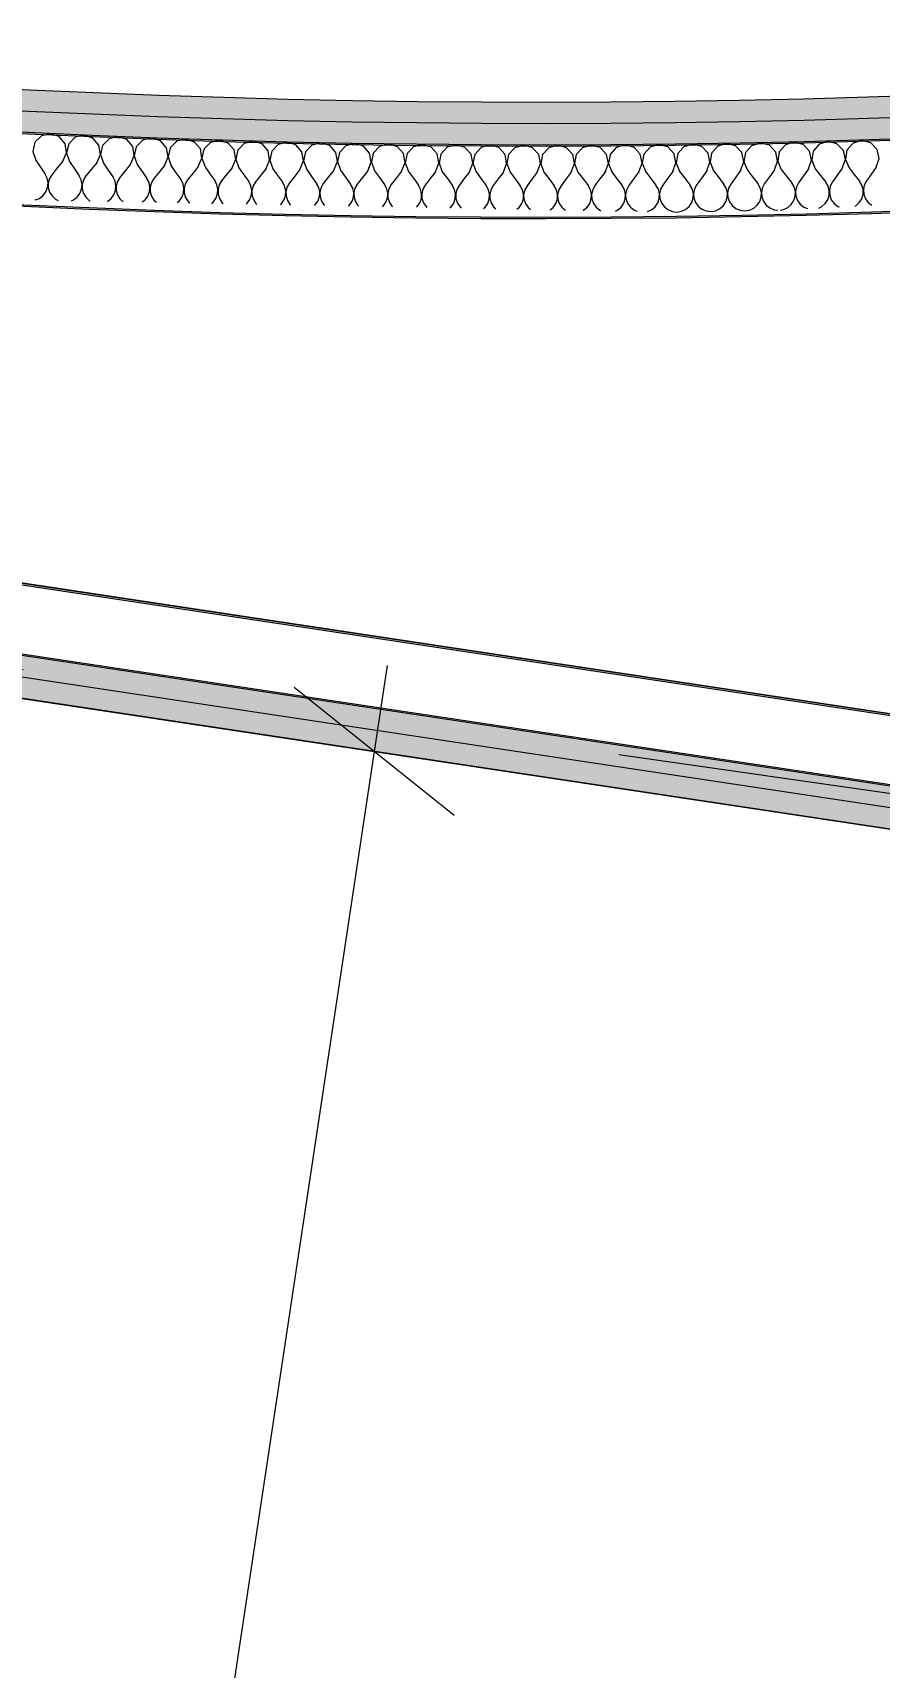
# Model space of a CAD drawing. Header units: millimetres. Extents: x -50172 to 90294, y -80883 to 956680.
# Drawn here: x -27294 to -26698, y -51943 to -50793 of the extents above; entities that cross this region are included whole.
import ezdxf

# ---------------------------------------------------------------- set-up
doc = ezdxf.new("R2010")
doc.units = ezdxf.units.MM
doc.header["$MEASUREMENT"] = 0
doc.linetypes.add('Long Dashed', pattern=[1058.333302, 634.99999, -423.333311])
for name, color, linetype in [('A-25-M_Wall_Int', 7, 'Continuous'), ('New_A-25-M_Wall_Int', 7, 'Continuous'), ('New_A-95-D_1_100', 7, 'Continuous')]:
    doc.layers.add(name, color=color, linetype=linetype)
for name, color, linetype, lineweight in [('A-25-M_Wall_Int_Pen_No__1', 7, 'Continuous', 13), ('A-25-M_Wall_Int_Pen_No__87', 8, 'Continuous', 20), ('New_A-25-M_Wall_Int_Pen_No__1', 7, 'Continuous', 13), ('New_A-25-M_Wall_Int_Pen_No__150', 7, 'Continuous', 0), ('New_A-95-D_1_100_Pen_No__1', 7, 'Continuous', 13), ('New_A-95-P_Drawing_Pen_No__1', 7, 'Continuous', 13)]:
    doc.layers.add(name, color=color, linetype=linetype, lineweight=lineweight)
for name, color, linetype, lineweight, true_color in [('A-25-M_Wall_Int_Pen_No__107', 7, 'Continuous', 15, 0xa6a6a6), ('A-25-M_Wall_Int_Pen_No__81', 7, 'Continuous', 20, 0x6a6a6a), ('New_A-25-M_Wall_Int_Pen_No__107', 7, 'Continuous', 15, 0xa6a6a6), ('New_A-25-M_Wall_Int_Pen_No__81', 7, 'Continuous', 20, 0x6a6a6a)]:
    doc.layers.add(name, color=color, linetype=linetype, lineweight=lineweight, true_color=true_color)
doc.styles.add('GENERATED_STYLE_3', font='')
doc.styles.get('GENERATED_STYLE_3').set_extended_font_data('Arial')
doc.dimstyles.new('GENERATED_STYLE__2', dxfattribs={"dimtxt": 300, "dimasz": 95, "dimexe": 0.18, "dimexo": 0, "dimgap": 0.09, "dimtad": 1, "dimdec": 0, "dimzin": 0, "dimdsep": 46, "dimtxsty": 'GENERATED_STYLE_3', "dimblk": 'ARROWHEAD_2', "dimblk1": 'ARROWHEAD_2', "dimblk2": 'ARROWHEAD_2', "dimcen": 0.09, "dimclrd": 7, "dimclre": 7, "dimclrt": 7, "dimadec": 0, "dimazin": 0, "dimtfac": 1, "dimtdec": 4, "dimtmove": 0, "dimatfit": 3, "dimfxl": 1, "dimtolj": 1, "dimtzin": 0, "dimarcsym": 0})

# ---------------------------------------------------------------- blocks, each defined once
blk = doc.blocks.new('*X416')
at = {"layer": 'New_A-25-M_Wall_Int_Pen_No__150', "linetype": 'Continuous'}
for p, q in [((-27292.6, -50869.8), (-27294.1, -50876.2)), ((-27287.9, -50865.3), (-27292.6, -50869.8)), ((-27281.6, -50863.8), (-27287.9, -50865.3)), ((-27275.4, -50865.8), (-27281.6, -50863.8)), ((-27271.3, -50870.8), (-27275.4, -50865.8)), ((-27270.4, -50877.3), (-27271.3, -50870.8)), ((-27268.8, -50870.9), (-27270.3, -50877.3)), ((-27264.2, -50866.3), (-27268.8, -50870.9)), ((-27257.8, -50864.8), (-27264.2, -50866.3)), ((-27251.7, -50866.9), (-27257.8, -50864.8)), ((-27247.5, -50871.9), (-27251.7, -50866.9)), ((-27246.5, -50878.3), (-27247.5, -50871.9)), ((-27245, -50872), (-27246.4, -50878.3)), ((-27240.4, -50867.3), (-27245, -50872)), ((-27234.1, -50865.8), (-27240.4, -50867.3)), ((-27227.9, -50867.8), (-27234.1, -50865.8)), ((-27223.7, -50872.8), (-27227.9, -50867.8)), ((-27222.7, -50879.3), (-27223.7, -50872.8)), ((-27221.2, -50872.9), (-27222.6, -50879.3)), ((-27216.6, -50868.3), (-27221.2, -50872.9)), ((-27210.3, -50866.7), (-27216.6, -50868.3)), ((-27204.1, -50868.7), (-27210.3, -50866.7)), ((-27199.9, -50873.7), (-27204.1, -50868.7)), ((-27198.9, -50880.1), (-27199.9, -50873.7)), ((-27197.4, -50873.8), (-27198.8, -50880.1)), ((-27192.8, -50869.1), (-27197.4, -50873.8)), ((-27186.5, -50867.6), (-27192.8, -50869.1)), ((-27180.3, -50869.6), (-27186.5, -50867.6)), ((-27176.1, -50874.5), (-27180.3, -50869.6)), ((-27175.1, -50880.9), (-27176.1, -50874.5)), ((-27173.6, -50874.6), (-27175, -50880.9)), ((-27169, -50869.9), (-27173.6, -50874.6)), ((-27162.7, -50868.3), (-27169, -50869.9)), ((-27156.5, -50870.3), (-27162.7, -50868.3)), ((-27152.3, -50875.2), (-27156.5, -50870.3)), ((-27145.2, -50870.6), (-27149.8, -50875.3)), ((-27138.9, -50869), (-27145.2, -50870.6)), ((-27132.7, -50871), (-27138.9, -50869)), ((-27128.5, -50875.9), (-27132.7, -50871)), ((-27121.4, -50871.3), (-27125.9, -50876)), ((-27115.1, -50869.6), (-27121.4, -50871.3)), ((-27108.9, -50871.6), (-27115.1, -50869.6)), ((-27104.6, -50876.5), (-27108.9, -50871.6)), ((-27097.6, -50871.8), (-27102.1, -50876.5)), ((-27091.3, -50870.2), (-27097.6, -50871.8)), ((-27085.1, -50872.1), (-27091.3, -50870.2)), ((-27080.8, -50877), (-27085.1, -50872.1)), ((-27073.8, -50872.3), (-27078.3, -50877)), ((-27067.5, -50870.6), (-27073.8, -50872.3)), ((-27061.3, -50872.5), (-27067.5, -50870.6)), ((-27057, -50877.4), (-27061.3, -50872.5)), ((-27050, -50872.7), (-27054.5, -50877.4)), ((-27043.8, -50871), (-27050, -50872.7)), ((-27037.5, -50872.9), (-27043.8, -50871)), ((-27033.2, -50877.8), (-27037.5, -50872.9)), ((-27026.2, -50873), (-27030.7, -50877.8)), ((-27020, -50871.3), (-27026.2, -50873)), ((-27013.7, -50873.2), (-27020, -50871.3)), ((-27009.4, -50878), (-27013.7, -50873.2)), ((-27002.4, -50873.3), (-27006.9, -50878.1)), ((-26996.2, -50871.6), (-27002.4, -50873.3)), ((-26989.9, -50873.4), (-26996.2, -50871.6)), ((-26985.6, -50878.2), (-26989.9, -50873.4)), ((-26978.6, -50873.5), (-26983, -50878.3)), ((-26972.4, -50871.7), (-26978.6, -50873.5)), ((-26966.1, -50873.5), (-26972.4, -50871.7)), ((-26961.7, -50878.4), (-26966.1, -50873.5)), ((-26954.8, -50873.6), (-26959.2, -50878.4)), ((-26948.6, -50871.8), (-26954.8, -50873.6)), ((-26942.3, -50873.6), (-26948.6, -50871.8)), ((-26937.9, -50878.4), (-26942.3, -50873.6)), ((-26931, -50873.6), (-26935.4, -50878.4)), ((-26924.8, -50871.8), (-26931, -50873.6)), ((-26918.5, -50873.6), (-26924.8, -50871.8)), ((-26914.1, -50878.4), (-26918.5, -50873.6)), ((-26907.2, -50873.6), (-26911.6, -50878.4)), ((-26901, -50871.8), (-26907.2, -50873.6)), ((-26894.7, -50873.5), (-26901, -50871.8)), ((-26890.3, -50878.3), (-26894.7, -50873.5)), ((-26883.4, -50873.4), (-26887.8, -50878.3)), ((-26877.2, -50871.6), (-26883.4, -50873.4)), ((-26870.9, -50873.4), (-26877.2, -50871.6)), ((-26866.5, -50878.1), (-26870.9, -50873.4)), ((-26859.6, -50873.2), (-26864, -50878.1)), ((-26853.4, -50871.4), (-26859.6, -50873.2)), ((-26847.1, -50873.1), (-26853.4, -50871.4)), ((-26842.7, -50877.9), (-26847.1, -50873.1)), ((-26835.8, -50873), (-26840.1, -50877.8)), ((-26829.6, -50871.1), (-26835.8, -50873)), ((-26823.3, -50872.8), (-26829.6, -50871.1)), ((-26818.8, -50877.5), (-26823.3, -50872.8)), ((-26812, -50872.6), (-26816.3, -50877.5)), ((-26805.8, -50870.7), (-26812, -50872.6)), ((-26799.5, -50872.4), (-26805.8, -50870.7)), ((-26795, -50877.1), (-26799.5, -50872.4)), ((-26788.2, -50872.2), (-26792.5, -50877.1)), ((-26782, -50870.3), (-26788.2, -50872.2)), ((-26775.7, -50871.9), (-26782, -50870.3)), ((-26771.2, -50876.7), (-26775.7, -50871.9)), ((-26764.4, -50871.7), (-26768.7, -50876.6)), ((-26758.2, -50869.8), (-26764.4, -50871.7)), ((-26751.9, -50871.4), (-26758.2, -50869.8)), ((-26747.4, -50876.1), (-26751.9, -50871.4)), ((-26740.6, -50871.1), (-26744.9, -50876)), ((-26734.4, -50869.2), (-26740.6, -50871.1)), ((-26728.1, -50870.8), (-26734.4, -50869.2)), ((-26723.6, -50875.5), (-26728.1, -50870.8)), ((-26716.8, -50870.5), (-26721.1, -50875.4)), ((-26710.6, -50868.5), (-26716.8, -50870.5)), ((-26704.3, -50870.1), (-26710.6, -50868.5)), ((-26699.8, -50874.8), (-26704.3, -50870.1)), ((-27294.1, -50876.2), (-27292, -50882.3)), ((-27292, -50882.3), (-27288.7, -50887.3)), ((-27273, -50883.2), (-27276.8, -50887.8)), ((-27273, -50883.2), (-27270.4, -50877.3)), ((-27270.3, -50877.3), (-27268.2, -50883.4)), ((-27268.2, -50883.4), (-27264.8, -50888.4)), ((-27249.1, -50884.3), (-27252.9, -50888.9)), ((-27249.1, -50884.3), (-27246.5, -50878.3)), ((-27246.4, -50878.3), (-27244.4, -50884.5)), ((-27244.4, -50884.5), (-27241, -50889.4)), ((-27225.3, -50885.2), (-27229, -50889.9)), ((-27225.3, -50885.2), (-27222.7, -50879.3)), ((-27222.6, -50879.3), (-27220.5, -50885.4)), ((-27220.5, -50885.4), (-27217.1, -50890.3)), ((-27201.4, -50886.1), (-27205.2, -50890.8)), ((-27201.4, -50886.1), (-27198.9, -50880.1)), ((-27198.8, -50880.1), (-27196.7, -50886.3)), ((-27177.6, -50886.9), (-27175.1, -50880.9)), ((-27175, -50880.9), (-27172.8, -50887.1)), ((-27153.8, -50887.7), (-27151.2, -50881.7)), ((-27151.2, -50881.7), (-27152.3, -50875.2)), ((-27149.8, -50875.3), (-27151.1, -50881.7)), ((-27151.1, -50881.7), (-27149, -50887.8)), ((-27129.9, -50888.3), (-27127.4, -50882.3)), ((-27127.4, -50882.3), (-27128.5, -50875.9)), ((-27125.9, -50876), (-27127.3, -50882.3)), ((-27127.3, -50882.3), (-27125.1, -50888.5)), ((-27106.1, -50888.9), (-27103.6, -50882.9)), ((-27103.6, -50882.9), (-27104.6, -50876.5)), ((-27102.1, -50876.5), (-27103.5, -50882.9)), ((-27103.5, -50882.9), (-27101.3, -50889)), ((-27082.2, -50889.4), (-27079.7, -50883.4)), ((-27079.7, -50883.4), (-27080.8, -50877)), ((-27078.3, -50877), (-27079.6, -50883.4)), ((-27079.6, -50883.4), (-27077.4, -50889.5)), ((-27058.3, -50889.9), (-27055.9, -50883.8)), ((-27055.9, -50883.8), (-27057, -50877.4)), ((-27054.5, -50877.4), (-27055.8, -50883.8)), ((-27055.8, -50883.8), (-27053.6, -50889.9)), ((-27034.5, -50890.2), (-27032.1, -50884.2)), ((-27032.1, -50884.2), (-27033.2, -50877.8)), ((-27030.7, -50877.8), (-27032, -50884.2)), ((-27032, -50884.2), (-27029.7, -50890.3)), ((-27010.6, -50890.5), (-27008.2, -50884.4)), ((-27008.2, -50884.4), (-27009.4, -50878)), ((-27006.9, -50878.1), (-27008.1, -50884.4)), ((-27008.1, -50884.4), (-27005.9, -50890.5)), ((-26986.8, -50890.7), (-26984.4, -50884.6)), ((-26984.4, -50884.6), (-26985.6, -50878.2)), ((-26983, -50878.3), (-26984.3, -50884.6)), ((-26984.3, -50884.6), (-26982, -50890.7)), ((-26962.9, -50890.8), (-26960.6, -50884.8)), ((-26960.6, -50884.8), (-26961.7, -50878.4)), ((-26959.2, -50878.4), (-26960.5, -50884.8)), ((-26960.5, -50884.8), (-26958.1, -50890.8)), ((-26939.1, -50890.9), (-26936.7, -50884.8)), ((-26936.7, -50884.8), (-26937.9, -50878.4)), ((-26935.4, -50878.4), (-26936.6, -50884.8)), ((-26936.6, -50884.8), (-26934.3, -50890.9)), ((-26915.2, -50890.9), (-26912.9, -50884.8)), ((-26912.9, -50884.8), (-26914.1, -50878.4)), ((-26911.6, -50878.4), (-26912.8, -50884.8)), ((-26912.8, -50884.8), (-26910.4, -50890.8)), ((-26891.3, -50890.8), (-26889, -50884.7)), ((-26889, -50884.7), (-26890.3, -50878.3)), ((-26887.8, -50878.3), (-26888.9, -50884.7)), ((-26888.9, -50884.7), (-26886.6, -50890.7)), ((-26867.5, -50890.6), (-26865.2, -50884.5)), ((-26865.2, -50884.5), (-26866.5, -50878.1)), ((-26864, -50878.1), (-26865.1, -50884.5)), ((-26865.1, -50884.5), (-26862.7, -50890.5)), ((-26843.6, -50890.3), (-26841.4, -50884.2)), ((-26841.4, -50884.2), (-26842.7, -50877.9)), ((-26840.1, -50877.8), (-26841.3, -50884.2)), ((-26841.3, -50884.2), (-26838.9, -50890.3)), ((-26819.8, -50890), (-26817.5, -50883.9)), ((-26817.5, -50883.9), (-26818.8, -50877.5)), ((-26816.3, -50877.5), (-26817.4, -50883.9)), ((-26817.4, -50883.9), (-26815, -50889.9)), ((-26795.9, -50889.6), (-26793.7, -50883.5)), ((-26793.7, -50883.5), (-26795, -50877.1)), ((-26792.5, -50877.1), (-26793.6, -50883.5)), ((-26793.6, -50883.5), (-26791.1, -50889.5)), ((-26772.1, -50889.1), (-26769.9, -50883)), ((-26769.9, -50883), (-26771.2, -50876.7)), ((-26768.7, -50876.6), (-26769.8, -50883)), ((-26769.8, -50883), (-26767.3, -50889)), ((-26748.2, -50888.6), (-26746, -50882.5)), ((-26746, -50882.5), (-26747.4, -50876.1)), ((-26744.9, -50876), (-26745.9, -50882.5)), ((-26745.9, -50882.5), (-26743.4, -50888.5)), ((-26724.4, -50888), (-26722.2, -50881.8)), ((-26722.2, -50881.8), (-26723.6, -50875.5)), ((-26721.1, -50875.4), (-26722.1, -50881.8)), ((-26722.1, -50881.8), (-26719.6, -50887.8)), ((-26700.5, -50887.3), (-26698.4, -50881.1)), ((-26698.4, -50881.1), (-26699.8, -50874.8)), ((-27288.7, -50887.3), (-27285.3, -50892.2)), ((-27283.9, -50895.1), (-27285.3, -50892.2)), ((-27283.3, -50898.4), (-27283.9, -50895.1)), ((-27282.3, -50895.2), (-27283.2, -50898.4)), ((-27280.5, -50892.4), (-27282.3, -50895.2)), ((-27276.8, -50887.8), (-27280.5, -50892.4)), ((-27264.8, -50888.4), (-27261.5, -50893.3)), ((-27260, -50896.2), (-27261.5, -50893.3)), ((-27259.4, -50899.4), (-27260, -50896.2)), ((-27258.4, -50896.3), (-27259.3, -50899.4)), ((-27256.7, -50893.5), (-27258.4, -50896.3)), ((-27252.9, -50888.9), (-27256.7, -50893.5)), ((-27241, -50889.4), (-27237.6, -50894.3)), ((-27236.1, -50897.2), (-27237.6, -50894.3)), ((-27235.5, -50900.4), (-27236.1, -50897.2)), ((-27234.5, -50897.3), (-27235.4, -50900.4)), ((-27232.8, -50894.5), (-27234.5, -50897.3)), ((-27229, -50889.9), (-27232.8, -50894.5)), ((-27217.1, -50890.3), (-27213.7, -50895.2)), ((-27212.2, -50898.1), (-27213.7, -50895.2)), ((-27208.9, -50895.4), (-27210.6, -50898.2)), ((-27205.2, -50890.8), (-27208.9, -50895.4)), ((-27196.7, -50886.3), (-27193.3, -50891.2)), ((-27193.3, -50891.2), (-27189.8, -50896.1)), ((-27188.3, -50899), (-27189.8, -50896.1)), ((-27185.1, -50896.2), (-27186.8, -50899)), ((-27181.3, -50891.6), (-27185.1, -50896.2)), ((-27177.6, -50886.9), (-27181.3, -50891.6)), ((-27172.8, -50887.1), (-27169.4, -50892)), ((-27169.4, -50892), (-27166, -50896.8)), ((-27164.5, -50899.8), (-27166, -50896.8)), ((-27161.2, -50897), (-27162.9, -50899.8)), ((-27157.5, -50892.3), (-27161.2, -50897)), ((-27153.8, -50887.7), (-27157.5, -50892.3)), ((-27149, -50887.8), (-27145.5, -50892.7)), ((-27145.5, -50892.7), (-27142.1, -50897.5)), ((-27140.6, -50900.4), (-27142.1, -50897.5)), ((-27133.6, -50893), (-27137.3, -50897.7)), ((-27129.9, -50888.3), (-27133.6, -50893)), ((-27125.1, -50888.5), (-27121.7, -50893.3)), ((-27121.7, -50893.3), (-27118.2, -50898.1)), ((-27109.7, -50893.6), (-27113.4, -50898.3)), ((-27106.1, -50888.9), (-27109.7, -50893.6)), ((-27101.3, -50889), (-27097.8, -50893.9)), ((-27097.8, -50893.9), (-27094.3, -50898.7)), ((-27085.9, -50894.1), (-27089.6, -50898.8)), ((-27082.2, -50889.4), (-27085.9, -50894.1)), ((-27077.4, -50889.5), (-27073.9, -50894.3)), ((-27073.9, -50894.3), (-27070.4, -50899.2)), ((-27062, -50894.6), (-27065.7, -50899.3)), ((-27058.3, -50889.9), (-27062, -50894.6)), ((-27053.6, -50889.9), (-27050.1, -50894.7)), ((-27050.1, -50894.7), (-27046.6, -50899.6)), ((-27038.1, -50894.9), (-27041.8, -50899.6)), ((-27034.5, -50890.2), (-27038.1, -50894.9)), ((-27029.7, -50890.3), (-27026.2, -50895.1)), ((-27026.2, -50895.1), (-27022.7, -50899.9)), ((-27014.3, -50895.2), (-27017.9, -50899.9)), ((-27010.6, -50890.5), (-27014.3, -50895.2)), ((-27005.9, -50890.5), (-27002.3, -50895.3)), ((-27002.3, -50895.3), (-26998.8, -50900.1)), ((-26990.4, -50895.4), (-26994, -50900.2)), ((-26986.8, -50890.7), (-26990.4, -50895.4)), ((-26982, -50890.7), (-26978.5, -50895.5)), ((-26978.5, -50895.5), (-26974.9, -50900.3)), ((-26966.5, -50895.6), (-26970.1, -50900.3)), ((-26962.9, -50890.8), (-26966.5, -50895.6)), ((-26958.1, -50890.8), (-26954.6, -50895.6)), ((-26954.6, -50895.6), (-26951, -50900.4)), ((-26942.6, -50895.6), (-26946.2, -50900.4)), ((-26939.1, -50890.9), (-26942.6, -50895.6)), ((-26934.3, -50890.9), (-26930.7, -50895.6)), ((-26930.7, -50895.6), (-26927.1, -50900.4)), ((-26918.8, -50895.6), (-26922.3, -50900.4)), ((-26915.2, -50890.9), (-26918.8, -50895.6)), ((-26910.4, -50890.8), (-26906.8, -50895.6)), ((-26906.8, -50895.6), (-26903.2, -50900.3)), ((-26894.9, -50895.5), (-26898.5, -50900.3)), ((-26891.3, -50890.8), (-26894.9, -50895.5)), ((-26886.6, -50890.7), (-26883, -50895.5)), ((-26883, -50895.5), (-26879.3, -50900.2)), ((-26871, -50895.4), (-26874.6, -50900.2)), ((-26867.5, -50890.6), (-26871, -50895.4)), ((-26862.7, -50890.5), (-26859.1, -50895.3)), ((-26859.1, -50895.3), (-26855.5, -50900)), ((-26847.2, -50895.1), (-26850.7, -50899.9)), ((-26843.6, -50890.3), (-26847.2, -50895.1)), ((-26838.9, -50890.3), (-26835.2, -50895)), ((-26835.2, -50895), (-26831.6, -50899.7)), ((-26823.3, -50894.8), (-26826.8, -50899.6)), ((-26819.8, -50890), (-26823.3, -50894.8)), ((-26815, -50889.9), (-26811.3, -50894.6)), ((-26811.3, -50894.6), (-26807.7, -50899.4)), ((-26799.4, -50894.4), (-26802.9, -50899.3)), ((-26795.9, -50889.6), (-26799.4, -50894.4)), ((-26791.1, -50889.5), (-26787.5, -50894.2)), ((-26787.5, -50894.2), (-26783.8, -50898.9)), ((-26775.5, -50894), (-26779, -50898.8)), ((-26772.1, -50889.1), (-26775.5, -50894)), ((-26767.3, -50889), (-26763.6, -50893.7)), ((-26763.6, -50893.7), (-26759.9, -50898.4)), ((-26751.7, -50893.4), (-26755.1, -50898.3)), ((-26748.2, -50888.6), (-26751.7, -50893.4)), ((-26743.4, -50888.5), (-26739.7, -50893.1)), ((-26739.7, -50893.1), (-26736, -50897.8)), ((-26727.8, -50892.8), (-26731.3, -50897.7)), ((-26724.4, -50888), (-26727.8, -50892.8)), ((-26719.6, -50887.8), (-26715.9, -50892.5)), ((-26715.9, -50892.5), (-26712.2, -50897.1)), ((-26710.5, -50900), (-26712.2, -50897.1)), ((-26707.4, -50897), (-26708.9, -50899.9)), ((-26703.9, -50892.1), (-26707.4, -50897)), ((-26700.5, -50887.3), (-26703.9, -50892.1)), ((-27289.4, -50909.3), (-27286.8, -50907.3)), ((-27286.8, -50907.3), (-27284.8, -50904.7)), ((-27284.8, -50904.7), (-27283.6, -50901.6)), ((-27283.6, -50901.6), (-27283.3, -50898.4)), ((-27283.2, -50898.4), (-27283.2, -50901.7)), ((-27283.2, -50901.7), (-27282.3, -50904.8)), ((-27282.3, -50904.8), (-27280.5, -50907.6)), ((-27280.5, -50907.6), (-27278.1, -50909.8)), ((-27265.5, -50910.4), (-27262.9, -50908.4)), ((-27262.9, -50908.4), (-27260.9, -50905.8)), ((-27260.9, -50905.8), (-27259.7, -50902.7)), ((-27259.7, -50902.7), (-27259.4, -50899.4)), ((-27259.3, -50899.4), (-27259.3, -50902.7)), ((-27259.3, -50902.7), (-27258.3, -50905.9)), ((-27258.3, -50905.9), (-27256.6, -50908.7)), ((-27256.6, -50908.7), (-27254.1, -50910.9)), ((-27238.9, -50909.4), (-27237, -50906.8)), ((-27237, -50906.8), (-27235.8, -50903.7)), ((-27235.8, -50903.7), (-27235.5, -50900.4)), ((-27235.4, -50900.4), (-27235.4, -50903.7)), ((-27235.4, -50903.7), (-27234.4, -50906.9)), ((-27234.4, -50906.9), (-27232.7, -50909.7)), ((-27215, -50910.3), (-27213.1, -50907.7)), ((-27213.1, -50907.7), (-27211.9, -50904.6)), ((-27211.6, -50901.4), (-27212.2, -50898.1)), ((-27211.9, -50904.6), (-27211.6, -50901.4)), ((-27210.6, -50898.2), (-27211.5, -50901.4)), ((-27211.5, -50901.4), (-27211.5, -50904.6)), ((-27211.5, -50904.6), (-27210.5, -50907.8)), ((-27210.5, -50907.8), (-27208.8, -50910.6)), ((-27191.1, -50911.2), (-27189.1, -50908.6)), ((-27189.1, -50908.6), (-27188, -50905.5)), ((-27187.7, -50902.2), (-27188.3, -50899)), ((-27188, -50905.5), (-27187.7, -50902.2)), ((-27186.8, -50899), (-27187.6, -50902.2)), ((-27187.6, -50902.2), (-27187.6, -50905.5)), ((-27187.6, -50905.5), (-27186.6, -50908.6)), ((-27186.6, -50908.6), (-27184.8, -50911.4)), ((-27165.2, -50909.3), (-27164.1, -50906.2)), ((-27163.8, -50903), (-27164.5, -50899.8)), ((-27164.1, -50906.2), (-27163.8, -50903)), ((-27162.9, -50899.8), (-27163.7, -50903)), ((-27163.7, -50903), (-27163.7, -50906.3)), ((-27163.7, -50906.3), (-27162.7, -50909.4)), ((-27141.3, -50910), (-27140.2, -50906.9)), ((-27139.9, -50903.7), (-27140.6, -50900.4)), ((-27140.2, -50906.9), (-27139.9, -50903.7)), ((-27139, -50900.5), (-27139.8, -50903.7)), ((-27139.8, -50903.7), (-27139.8, -50906.9)), ((-27139.8, -50906.9), (-27138.8, -50910.1)), ((-27137.3, -50897.7), (-27139, -50900.5)), ((-27116.7, -50901.1), (-27118.2, -50898.1)), ((-27117.4, -50910.6), (-27116.3, -50907.6)), ((-27116, -50904.3), (-27116.7, -50901.1)), ((-27116.3, -50907.6), (-27116, -50904.3)), ((-27115.1, -50901.1), (-27115.9, -50904.3)), ((-27115.9, -50904.3), (-27115.8, -50907.6)), ((-27115.8, -50907.6), (-27114.9, -50910.7)), ((-27113.4, -50898.3), (-27115.1, -50901.1)), ((-27092.8, -50901.6), (-27094.3, -50898.7)), ((-27093.5, -50911.2), (-27092.3, -50908.1)), ((-27092.1, -50904.8), (-27092.8, -50901.6)), ((-27092.3, -50908.1), (-27092.1, -50904.8)), ((-27091.2, -50901.6), (-27092, -50904.8)), ((-27092, -50904.8), (-27091.9, -50908.1)), ((-27091.9, -50908.1), (-27090.9, -50911.2)), ((-27089.6, -50898.8), (-27091.2, -50901.6)), ((-27068.9, -50902.1), (-27070.4, -50899.2)), ((-27069.5, -50911.7), (-27068.4, -50908.6)), ((-27068.2, -50905.3), (-27068.9, -50902.1)), ((-27068.4, -50908.6), (-27068.2, -50905.3)), ((-27067.3, -50902.1), (-27068.1, -50905.3)), ((-27068.1, -50905.3), (-27068, -50908.6)), ((-27068, -50908.6), (-27067, -50911.7)), ((-27065.7, -50899.3), (-27067.3, -50902.1)), ((-27045, -50902.5), (-27046.6, -50899.6)), ((-27045.6, -50912), (-27044.5, -50908.9)), ((-27044.3, -50905.7), (-27045, -50902.5)), ((-27044.5, -50908.9), (-27044.3, -50905.7)), ((-27043.4, -50902.5), (-27044.2, -50905.7)), ((-27044.2, -50905.7), (-27044.1, -50909)), ((-27044.1, -50909), (-27043.1, -50912.1)), ((-27041.8, -50899.6), (-27043.4, -50902.5)), ((-27021.1, -50902.8), (-27022.7, -50899.9)), ((-27020.4, -50906), (-27021.1, -50902.8)), ((-27020.6, -50909.3), (-27020.4, -50906)), ((-27019.5, -50902.8), (-27020.3, -50906)), ((-27020.3, -50906), (-27020.2, -50909.3)), ((-27017.9, -50899.9), (-27019.5, -50902.8)), ((-26997.2, -50903), (-26998.8, -50900.1)), ((-26996.5, -50906.2), (-26997.2, -50903)), ((-26996.7, -50909.5), (-26996.5, -50906.2)), ((-26995.6, -50903), (-26996.4, -50906.2)), ((-26996.4, -50906.2), (-26996.3, -50909.5)), ((-26994, -50900.2), (-26995.6, -50903)), ((-26973.3, -50903.2), (-26974.9, -50900.3)), ((-26972.6, -50906.4), (-26973.3, -50903.2)), ((-26972.8, -50909.7), (-26972.6, -50906.4)), ((-26971.7, -50903.2), (-26972.5, -50906.4)), ((-26972.5, -50906.4), (-26972.4, -50909.7)), ((-26970.1, -50900.3), (-26971.7, -50903.2)), ((-26949.4, -50903.3), (-26951, -50900.4)), ((-26948.7, -50906.5), (-26949.4, -50903.3)), ((-26948.8, -50909.7), (-26948.7, -50906.5)), ((-26947.8, -50903.3), (-26948.6, -50906.5)), ((-26948.6, -50906.5), (-26948.4, -50909.7)), ((-26946.2, -50900.4), (-26947.8, -50903.3)), ((-26925.5, -50903.3), (-26927.1, -50900.4)), ((-26924.8, -50906.5), (-26925.5, -50903.3)), ((-26924.9, -50909.8), (-26924.8, -50906.5)), ((-26923.9, -50903.3), (-26924.7, -50906.5)), ((-26924.7, -50906.5), (-26924.5, -50909.8)), ((-26922.3, -50900.4), (-26923.9, -50903.3)), ((-26901.6, -50903.2), (-26903.2, -50900.3)), ((-26900.9, -50906.4), (-26901.6, -50903.2)), ((-26901, -50909.7), (-26900.9, -50906.4)), ((-26900, -50903.2), (-26900.8, -50906.4)), ((-26900.8, -50906.4), (-26900.6, -50909.7)), ((-26898.5, -50900.3), (-26900, -50903.2)), ((-26877.7, -50903.1), (-26879.3, -50900.2)), ((-26877, -50906.3), (-26877.7, -50903.1)), ((-26877.1, -50909.5), (-26877, -50906.3)), ((-26876.1, -50903.1), (-26876.9, -50906.3)), ((-26876.9, -50906.3), (-26876.7, -50909.5)), ((-26874.6, -50900.2), (-26876.1, -50903.1)), ((-26853.8, -50902.9), (-26855.5, -50900)), ((-26853.1, -50906), (-26853.8, -50902.9)), ((-26853.2, -50909.3), (-26853.1, -50906)), ((-26852.2, -50902.8), (-26853, -50906)), ((-26853, -50906), (-26852.8, -50909.3)), ((-26850.7, -50899.9), (-26852.2, -50902.8)), ((-26829.9, -50902.6), (-26831.6, -50899.7)), ((-26830.3, -50912.2), (-26829.3, -50909)), ((-26829.1, -50905.8), (-26829.9, -50902.6)), ((-26829.3, -50909), (-26829.1, -50905.8)), ((-26828.3, -50902.5), (-26829.1, -50905.8)), ((-26829.1, -50905.8), (-26828.8, -50909)), ((-26828.8, -50909), (-26827.7, -50912.1)), ((-26826.8, -50899.6), (-26828.3, -50902.5)), ((-26806, -50902.2), (-26807.7, -50899.4)), ((-26806.3, -50911.8), (-26805.3, -50908.7)), ((-26805.2, -50905.4), (-26806, -50902.2)), ((-26805.3, -50908.7), (-26805.2, -50905.4)), ((-26804.5, -50902.2), (-26805.1, -50905.4)), ((-26805.1, -50905.4), (-26804.9, -50908.7)), ((-26804.9, -50908.7), (-26803.8, -50911.8)), ((-26802.9, -50899.3), (-26804.5, -50902.2)), ((-26782.1, -50901.8), (-26783.8, -50898.9)), ((-26782.4, -50911.4), (-26781.4, -50908.2)), ((-26781.3, -50904.9), (-26782.1, -50901.8)), ((-26781.4, -50908.2), (-26781.3, -50904.9)), ((-26780.6, -50901.7), (-26781.2, -50904.9)), ((-26781.2, -50904.9), (-26781, -50908.2)), ((-26781, -50908.2), (-26779.9, -50911.3)), ((-26779, -50898.8), (-26780.6, -50901.7)), ((-26758.3, -50901.2), (-26759.9, -50898.4)), ((-26758.5, -50910.8), (-26757.5, -50907.7)), ((-26757.4, -50904.4), (-26758.3, -50901.2)), ((-26757.5, -50907.7), (-26757.4, -50904.4)), ((-26756.7, -50901.2), (-26757.3, -50904.4)), ((-26757.3, -50904.4), (-26757.1, -50907.7)), ((-26757.1, -50907.7), (-26756, -50910.8)), ((-26755.1, -50898.3), (-26756.7, -50901.2)), ((-26734.4, -50900.6), (-26736, -50897.8)), ((-26734.6, -50910.2), (-26733.6, -50907.1)), ((-26733.5, -50903.8), (-26734.4, -50900.6)), ((-26733.6, -50907.1), (-26733.5, -50903.8)), ((-26732.8, -50900.6), (-26733.4, -50903.8)), ((-26733.4, -50903.8), (-26733.2, -50907.1)), ((-26733.2, -50907.1), (-26732.1, -50910.2)), ((-26731.3, -50897.7), (-26732.8, -50900.6)), ((-26710.7, -50909.6), (-26709.7, -50906.4)), ((-26709.6, -50903.1), (-26710.5, -50900)), ((-26709.7, -50906.4), (-26709.6, -50903.1)), ((-26708.9, -50899.9), (-26709.5, -50903.1)), ((-26709.5, -50903.1), (-26709.3, -50906.4)), ((-26709.3, -50906.4), (-26708.1, -50909.5)), ((-27292.3, -50910.4), (-27289.4, -50909.3)), ((-27278.1, -50909.8), (-27276.3, -50910.7)), ((-27266.8, -50910.9), (-27265.5, -50910.4)), ((-27254.1, -50910.9), (-27253.6, -50911.1)), ((-27241.5, -50911.4), (-27238.9, -50909.4)), ((-27232.7, -50909.7), (-27230.5, -50911.6)), ((-27217, -50911.8), (-27215, -50910.3)), ((-27208.8, -50910.6), (-27207.1, -50912)), ((-27192.5, -50912.3), (-27191.1, -50911.2)), ((-27184.8, -50911.4), (-27183.6, -50912.5)), ((-27168.2, -50912.8), (-27167.2, -50912)), ((-27167.2, -50912), (-27165.2, -50909.3)), ((-27162.7, -50909.4), (-27160.9, -50912.2)), ((-27160.9, -50912.2), (-27160.1, -50912.9)), ((-27143.9, -50913.2), (-27143.3, -50912.7)), ((-27143.3, -50912.7), (-27141.3, -50910)), ((-27138.8, -50910.1), (-27137, -50912.8)), ((-27137, -50912.8), (-27136.4, -50913.4)), ((-27119.8, -50913.7), (-27119.3, -50913.3)), ((-27119.3, -50913.3), (-27117.4, -50910.6)), ((-27114.9, -50910.7), (-27113.1, -50913.5)), ((-27113.1, -50913.5), (-27112.6, -50913.8)), ((-27095.8, -50914.1), (-27095.4, -50913.9)), ((-27095.4, -50913.9), (-27093.5, -50911.2)), ((-27090.9, -50911.2), (-27089.1, -50914)), ((-27089.1, -50914), (-27088.8, -50914.3)), ((-27071.8, -50914.6), (-27071.5, -50914.3)), ((-27071.5, -50914.3), (-27069.5, -50911.7)), ((-27067, -50911.7), (-27065.2, -50914.4)), ((-27065.2, -50914.4), (-27064.9, -50914.7)), ((-27047.9, -50915), (-27047.5, -50914.7)), ((-27047.5, -50914.7), (-27045.6, -50912)), ((-27043.1, -50912.1), (-27041.3, -50914.8)), ((-27041.3, -50914.8), (-27040.8, -50915.2)), ((-27024.1, -50915.5), (-27023.6, -50915)), ((-27023.6, -50915), (-27021.7, -50912.4)), ((-27021.7, -50912.4), (-27020.6, -50909.3)), ((-27020.2, -50909.3), (-27019.2, -50912.4)), ((-27019.2, -50912.4), (-27017.3, -50915.1)), ((-27017.3, -50915.1), (-27016.7, -50915.6)), ((-27000.5, -50915.9), (-26999.7, -50915.3)), ((-26999.7, -50915.3), (-26997.8, -50912.6)), ((-26997.8, -50912.6), (-26996.7, -50909.5)), ((-26996.3, -50909.5), (-26995.2, -50912.6)), ((-26995.2, -50912.6), (-26993.4, -50915.3)), ((-26993.4, -50915.3), (-26992.5, -50916.1)), ((-26976.9, -50916.4), (-26975.7, -50915.5)), ((-26975.7, -50915.5), (-26973.8, -50912.8)), ((-26973.8, -50912.8), (-26972.8, -50909.7)), ((-26972.4, -50909.7), (-26971.3, -50912.8)), ((-26971.3, -50912.8), (-26969.5, -50915.5)), ((-26969.5, -50915.5), (-26968.2, -50916.6)), ((-26953.3, -50916.8), (-26951.8, -50915.6)), ((-26951.8, -50915.6), (-26949.9, -50912.9)), ((-26949.9, -50912.9), (-26948.8, -50909.7)), ((-26948.4, -50909.7), (-26947.4, -50912.9)), ((-26947.4, -50912.9), (-26945.5, -50915.6)), ((-26945.5, -50915.6), (-26943.8, -50917)), ((-26929.9, -50917.3), (-26927.8, -50915.6)), ((-26927.8, -50915.6), (-26926, -50912.9)), ((-26926, -50912.9), (-26924.9, -50909.8)), ((-26924.5, -50909.8), (-26923.5, -50912.9)), ((-26923.5, -50912.9), (-26921.6, -50915.6)), ((-26921.6, -50915.6), (-26919.2, -50917.5)), ((-26906.7, -50917.7), (-26906.4, -50917.6)), ((-26906.4, -50917.6), (-26903.9, -50915.5)), ((-26903.9, -50915.5), (-26902.1, -50912.8)), ((-26902.1, -50912.8), (-26901, -50909.7)), ((-26900.6, -50909.7), (-26899.5, -50912.8)), ((-26899.5, -50912.8), (-26897.6, -50915.5)), ((-26897.6, -50915.5), (-26895.1, -50917.6)), ((-26895.1, -50917.6), (-26894.2, -50918)), ((-26884, -50918.2), (-26882.5, -50917.5)), ((-26882.5, -50917.5), (-26880, -50915.4)), ((-26880, -50915.4), (-26878.1, -50912.7)), ((-26878.1, -50912.7), (-26877.1, -50909.5)), ((-26876.7, -50909.5), (-26875.6, -50912.7)), ((-26875.6, -50912.7), (-26873.7, -50915.3)), ((-26873.7, -50915.3), (-26871.1, -50917.4)), ((-26871.1, -50917.4), (-26868.7, -50918.4)), ((-26861.4, -50918.6), (-26858.6, -50917.3)), ((-26858.6, -50917.3), (-26856, -50915.2)), ((-26856, -50915.2), (-26854.2, -50912.5)), ((-26854.2, -50912.5), (-26853.2, -50909.3)), ((-26852.8, -50909.3), (-26851.7, -50912.4)), ((-26851.7, -50912.4), (-26849.8, -50915.1)), ((-26849.8, -50915.1), (-26847.2, -50917.2)), ((-26847.2, -50917.2), (-26844.2, -50918.5)), ((-26844.2, -50918.5), (-26840.9, -50918.9)), ((-26840.9, -50918.9), (-26837.6, -50918.4)), ((-26837.6, -50918.4), (-26834.6, -50917)), ((-26834.6, -50917), (-26832.1, -50914.9)), ((-26832.1, -50914.9), (-26830.3, -50912.2)), ((-26827.7, -50912.1), (-26825.8, -50914.8)), ((-26825.8, -50914.8), (-26823.3, -50916.9)), ((-26823.3, -50916.9), (-26820.2, -50918.1)), ((-26820.2, -50918.1), (-26816.9, -50918.6)), ((-26816.9, -50918.6), (-26813.7, -50918)), ((-26813.7, -50918), (-26810.7, -50916.7)), ((-26810.7, -50916.7), (-26808.2, -50914.5)), ((-26808.2, -50914.5), (-26806.3, -50911.8)), ((-26803.8, -50911.8), (-26801.9, -50914.4)), ((-26801.9, -50914.4), (-26799.3, -50916.5)), ((-26799.3, -50916.5), (-26796.3, -50917.7)), ((-26796.3, -50917.7), (-26793, -50918.1)), ((-26793, -50918.1), (-26789.7, -50917.6)), ((-26789.7, -50917.6), (-26786.7, -50916.2)), ((-26786.7, -50916.2), (-26784.2, -50914.1)), ((-26784.2, -50914.1), (-26782.4, -50911.4)), ((-26779.9, -50911.3), (-26778, -50914)), ((-26778, -50914), (-26775.4, -50916)), ((-26775.4, -50916), (-26772.3, -50917.3)), ((-26772.3, -50917.3), (-26769.7, -50917.6)), ((-26768.1, -50917.5), (-26765.8, -50917.1)), ((-26765.8, -50917.1), (-26762.8, -50915.7)), ((-26762.8, -50915.7), (-26760.3, -50913.6)), ((-26760.3, -50913.6), (-26758.5, -50910.8)), ((-26756, -50910.8), (-26754, -50913.4)), ((-26754, -50913.4), (-26751.4, -50915.5)), ((-26751.4, -50915.5), (-26748.9, -50916.5)), ((-26740.8, -50916.1), (-26738.9, -50915.2)), ((-26738.9, -50915.2), (-26736.4, -50913)), ((-26736.4, -50913), (-26734.6, -50910.2)), ((-26732.1, -50910.2), (-26730.1, -50912.8)), ((-26730.1, -50912.8), (-26727.5, -50914.9)), ((-26727.5, -50914.9), (-26726.4, -50915.3)), ((-26715.4, -50914.7), (-26714.9, -50914.5)), ((-26714.9, -50914.5), (-26712.5, -50912.3)), ((-26712.5, -50912.3), (-26710.7, -50909.6)), ((-26708.1, -50909.5), (-26706.2, -50912.1)), ((-26706.2, -50912.1), (-26703.6, -50914.1))]:
    blk.add_line(p, q, dxfattribs=at)
blk = doc.blocks.new('Wall_96_1', base_point=(-29918.5, -50217.2))
at = {"layer": 'New_A-25-M_Wall_Int_Pen_No__107', "linetype": 'Continuous'}
for points in [[(-20095.3, -46371.2, -0.413614), (-29918.5, -50217.2), (-29924.5, -50231, 0.413614), (-20081.5, -46377.2)], [(-20081.5, -46377.2, -0.413614), (-29924.5, -50231), (-29930.5, -50244.7, 0.413614), (-20067.8, -46383.2)]]:
    blk.add_hatch(color=256, dxfattribs=at).paths.add_polyline_path(points)
at = {"layer": 'New_A-25-M_Wall_Int_Pen_No__81', "linetype": 'Continuous', "lineweight": 0, "true_color": 0x353535}
for points in [[(-20067.8, -46383.2, -0.413614), (-29930.5, -50244.7), (-29930.9, -50245.6, 0.413614), (-20066.9, -46383.6)], [(-20021.1, -46403.7, -0.413614), (-29950.8, -50291.5), (-29951.2, -50292.4, 0.413614), (-20020.2, -46404.1)]]:
    blk.add_hatch(color=250, dxfattribs=at).paths.add_polyline_path(points)
at = {"layer": 'New_A-25-M_Wall_Int_Pen_No__1', "linetype": 'Continuous'}
for radius in [7467.1, 7498.1, 7497.1, 7482.1, 7549.1, 7548.1]:
    blk.add_arc((-26933.8, -43372.5), radius, 246.44045, 336.32308, dxfattribs=at)
at = {"layer": 'New_A-25-M_Wall_Int', "color": 250, "lineweight": 50, "true_color": 0x2a2a2a}
blk.add_blockref('*X416', (0, 0), dxfattribs=at)
blk = doc.blocks.new('Wall_242_1', base_point=(-29877.1, -50872.8))
at = {"layer": 'A-25-M_Wall_Int_Pen_No__87', "linetype": 'Continuous', "flags": 128}
for points in [[(-25703.7, -51420.9), (-29865.1, -50793.7)], [(-29877.1, -50872.8), (-25694.4, -51503.2)]]:
    blk.add_lwpolyline(points, dxfattribs=at)
blk = doc.blocks.new('Wall_399_1', base_point=(-29877.4, -50873.6))
at = {"layer": 'A-25-M_Wall_Int_Pen_No__107', "linetype": 'Continuous'}
for points in [[(-29871.2, -50859.4), (-25692.2, -51488.4), (-25690, -51473.5), (-29865, -50845.1)], [(-29877.4, -50873.6), (-25694.4, -51503.2), (-25692.2, -51488.4), (-29871.2, -50859.4)]]:
    blk.add_hatch(color=256, dxfattribs=at).paths.add_polyline_path(points)
at = {"layer": 'A-25-M_Wall_Int_Pen_No__81', "linetype": 'Continuous', "lineweight": 0, "true_color": 0x353535}
for points in [[(-29844.7, -50798.6), (-25682.7, -51425.1), (-25682.5, -51424.1), (-29844.3, -50797.7)], [(-29865, -50845.1), (-25690, -51473.5), (-25689.8, -51472.5), (-29864.6, -50844.2)]]:
    blk.add_hatch(color=250, dxfattribs=at).paths.add_polyline_path(points)
at = {"layer": 'A-25-M_Wall_Int_Pen_No__1', "linetype": 'Continuous'}
for p, q in [((-29844.7, -50798.6), (-25682.7, -51425.1)), ((-29865, -50845.1), (-25690, -51473.5)), ((-29864.6, -50844.2), (-25689.8, -51472.5)), ((-29871.2, -50859.4), (-25692.2, -51488.4))]:
    blk.add_line(p, q, dxfattribs=at)
at = {"layer": 'A-25-M_Wall_Int_Pen_No__1', "linetype": 'Continuous', "flags": 128}
for points in [[(-25703.7, -51420.9), (-29844.3, -50797.7)], [(-29877.4, -50873.6), (-25694.4, -51503.2)]]:
    blk.add_lwpolyline(points, dxfattribs=at)
blk = doc.blocks.new('*D1316')
at = {"layer": 'New_A-95-D_1_100_Pen_No__1', "linetype": 'Continuous'}
for p, q in [((-27482.1, -51234.1), (-26961.1, -51312.6)), ((-27044.7, -51238.2), (-27053.8, -51298.7)), ((-26997.4, -51343.7), (-27110.2, -51253.7)), ((-27053.8, -51298.7), (-29889.8, -70117)), ((-30318.2, -70052.5), (-29797.1, -70131)), ((-29946.3, -70072), (-29833.4, -70162)), ((-29889.8, -70117), (-29899, -70177.5))]:
    blk.add_line(p, q, dxfattribs=at)
at = {"layer": 'New_A-95-D_1_100_Pen_No__1', "insert": (-28318.7, -60094.6), "char_height": 300, "attachment_point": 7, "rotation": 261.4296, "style": 'GENERATED_STYLE_3'}
blk.add_mtext('\\A1;{\\fArial|b0|i0|c0|p34;19,031}', dxfattribs=at)
blk = doc.blocks.new('ARROWHEAD_2')
at = {"color": 0, "linetype": 'Continuous', "lineweight": 0}
for p, q in [((-0.378, -0.655), (0.378, 0.655)), ((0, 0), (-1, 0))]:
    blk.add_line(p, q, dxfattribs=at)

msp = doc.modelspace()

# ---------------------------------------------------------------- linework, layer by layer
at = {"layer": 'New_A-95-P_Drawing_Pen_No__1', "linetype": 'Long Dashed'}
msp.add_line((-1107.7, -54978), (-29877.6, -50873.6), dxfattribs=at)

# ---------------------------------------------------------------- block references
at = {"layer": 'A-25-M_Wall_Int', "color": 250, "lineweight": 50, "true_color": 0x2a2a2a}
for name, p in [('Wall_242_1', (-29877.1, -50872.8)), ('Wall_399_1', (-29877.4, -50873.6))]:
    msp.add_blockref(name, p, dxfattribs=at)
at = {"layer": 'New_A-25-M_Wall_Int', "color": 250, "lineweight": 50, "true_color": 0x2a2a2a}
msp.add_blockref('Wall_96_1', (-29918.5, -50217.2), dxfattribs=at)

# ---------------------------------------------------------------- dimensions: what is measured, and where the dimension line sits
at = {"layer": 'New_A-95-D_1_100', "linetype": 'Continuous'}
dim = msp.add_linear_dim(base=(-29889.8, -70117), p1=(-27482.1, -51234.1), p2=(-30318.2, -70052.5), angle=261.4296, dimstyle='GENERATED_STYLE__2', dxfattribs=at)
dim.commit()
dim.dimension.update_dxf_attribs({"geometry": '*D1316', "text_midpoint": (-28266.9, -60757.3), "dimtype": 160, "text_rotation": 261.4296})

doc.saveas('drawing.dxf')
